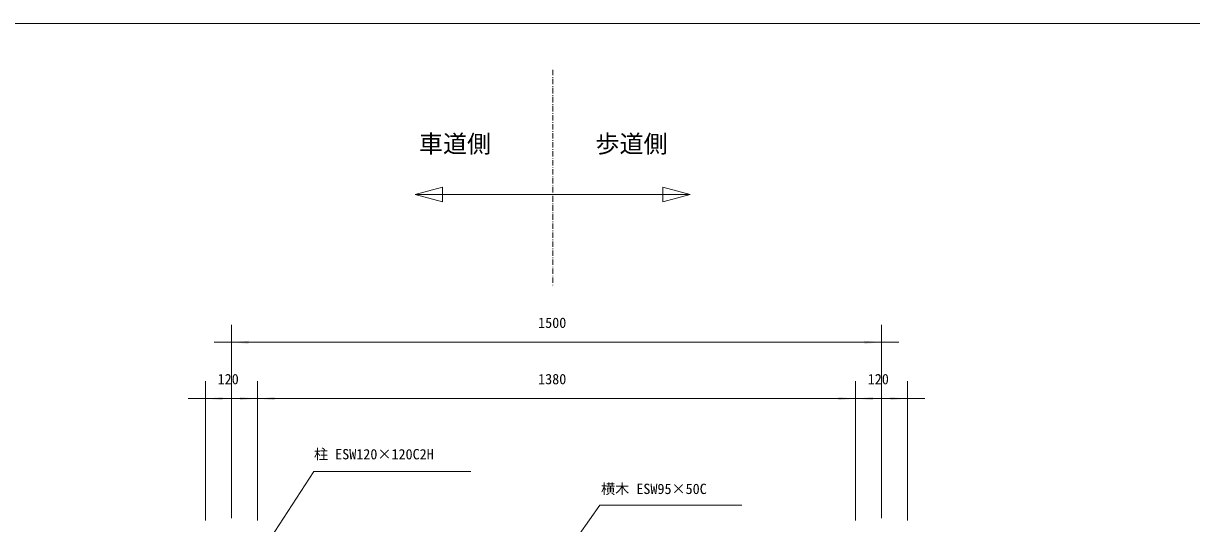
# Model space of a CAD drawing. Units: millimetres, scale not verified. Extents: x -3900 to 3900, y -2750 to 2750.
# Drawn here: x -2428 to 267, y 1595 to 2750 of the extents above; entities that cross this region are included whole.
import ezdxf
from ezdxf.enums import TextEntityAlignment as Align

# ---------------------------------------------------------------- set-up
doc = ezdxf.new("R2010")
doc.units = ezdxf.units.MM
doc.header["$LTSCALE"] = 20
doc.linetypes.add('USER6', pattern=[1.041641, 0.625, -0.208282, 0.069427, -0.138931])
doc.layers.add('0-1_IMPORTED', color=30, linetype='Continuous', lineweight=18)
doc.styles.add('ＭＳ ゴシック', font='')
doc.styles.get('ＭＳ ゴシック').set_extended_font_data('MS Gothic')

msp = doc.modelspace()

# ---------------------------------------------------------------- linework, layer by layer
at = {"layer": '0-1_IMPORTED', "linetype": 'USER6'}
msp.add_line((-1207.23, 2642.63), (-1207.23, 2142.63), dxfattribs=at)
at = {"layer": '0-1_IMPORTED'}
msp.add_line((-1524.73, 2355.13), (-889.73, 2355.13), dxfattribs=at)
at = {"layer": '0-1_IMPORTED', "color": 1}
for p, q in [((-1948.5, 1608), (-1948.5, 2054)), ((-448.5, 1608), (-448.5, 2054)), ((-1988.5, 2014), (-1948.5, 2014)), ((-1948.5, 2014), (-448.5, 2014)), ((-448.5, 2014), (-408.5, 2014)), ((-2008.5, 1602.85), (-2008.5, 1924)), ((-1888.5, 1602.85), (-1888.5, 1924)), ((-1888.5, 1602.85), (-1888.5, 1924)), ((-508.5, 1602.85), (-508.5, 1924)), ((-508.5, 1602.85), (-508.5, 1924)), ((-388.5, 1602.85), (-388.5, 1924)), ((-2048.5, 1884), (-2008.5, 1884)), ((-2008.5, 1884), (-1888.5, 1884)), ((-1928.5, 1884), (-1888.5, 1884)), ((-1888.5, 1884), (-1848.5, 1884)), ((-1888.5, 1884), (-508.5, 1884)), ((-548.5, 1884), (-508.5, 1884)), ((-508.5, 1884), (-468.5, 1884)), ((-508.5, 1884), (-388.5, 1884)), ((-388.5, 1884), (-348.5, 1884)), ((-1233.5, 1448), (-1098.3, 1637.8)), ((-1098.3, 1637.8), (-771, 1637.8))]:
    msp.add_line(p, q, dxfattribs=at)
at = {"layer": '0-1_IMPORTED'}
for points in [[(-3900, 2750), (3900, 2750), (3900, -2750), (-3900, -2750)], [(-1524.73, 2355.13), (-1461.23, 2372.14), (-1461.23, 2338.11)], [(-889.73, 2355.13), (-953.23, 2338.11), (-953.23, 2372.14)]]:
    msp.add_lwpolyline(points, close=True, dxfattribs=at)
at = {"layer": '0-1_IMPORTED', "color": 1}
msp.add_lwpolyline([(-1888.5, 1516), (-1758.5, 1716), (-1396, 1716)], dxfattribs=at)
for points in [[(-1948.5, 2014), (-1908.5, 2017.5), (-1908.5, 2010.5)], [(-448.5, 2014), (-488.5, 2010.5), (-488.5, 2017.5)], [(-2008.5, 1884), (-1968.5, 1887.5), (-1968.5, 1880.5)], [(-1888.5, 1884), (-1928.5, 1880.5), (-1928.5, 1887.5)], [(-1888.5, 1884), (-1848.5, 1887.5), (-1848.5, 1880.5)], [(-508.5, 1884), (-548.5, 1880.5), (-548.5, 1887.5)], [(-508.5, 1884), (-468.5, 1887.5), (-468.5, 1880.5)], [(-388.5, 1884), (-428.5, 1880.5), (-428.5, 1887.5)]]:
    msp.add_solid(points, dxfattribs=at)

# ---------------------------------------------------------------- texts
at = {"layer": '0-1_IMPORTED', "color": 7, "style": 'ＭＳ ゴシック'}
for s, height, p in [('車道側', 40.7, (-1515.81, 2439.41)), ('歩道側', 40.7, (-1108.59, 2439.41)), ('1500', 23.88, (-1240.83, 2039.93)), ('120', 23.88, (-1980.25, 1909.93)), ('1380', 23.88, (-1240.83, 1909.93)), ('120', 23.88, (-480.25, 1909.93)), ('柱 ESW120×120C2H', 23.88, (-1757.94, 1736.59)), ('横木 ESW95×50C', 23.88, (-1095.66, 1656.59))]:
    msp.add_text(s, height=height, dxfattribs=at).set_placement(p, align=Align.BOTTOM_LEFT)

doc.saveas('drawing.dxf')
